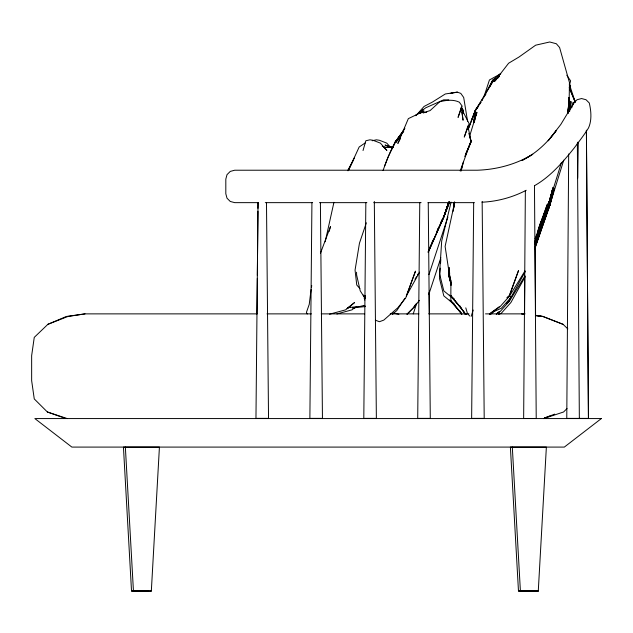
<?xml version="1.0" encoding="UTF-8"?>
<svg xmlns="http://www.w3.org/2000/svg" width="633" height="633" viewBox="0 0 633 633"><rect width="100%" height="100%" fill="white"/><g stroke="black" fill="none" stroke-linecap="round" stroke-linejoin="round"><path stroke-width="0.95" d="M461.592 313.936L450.854 300.596L450.878 295.746M466.624 314.403L465.176 313.406L450.854 295.611L450.925 280.103M525.366 190.446L523.649 418.468L536.222 418.468L534.466 185.516M524.575 313.833L524.844 277.317M568.679 153.977L566.772 418.389L588.445 418.389L586.403 130.287L588.445 418.389M577.605 178.641L577.866 142.14M577.644 177.651L577.929 143.113M256.974 313.849L257.315 278.354M257.338 275.395L257.947 211.311M257.971 208.352L258.035 202.433L255.961 418.366L268.527 418.366L266.485 202.433M311.927 202.449L309.877 418.373L322.45 418.373L320.401 202.449M365.842 202.449L363.801 418.373L376.366 418.373L374.317 201.46M419.766 202.449L417.717 418.373L430.29 418.373L428.248 202.449M473.682 202.449L471.64 418.373L484.205 418.373L482.156 201.46M569.107 101.304L568.719 98.384L569.13 101.312L567.848 112.864L569.13 101.312L569.486 82.686L559.596 47.507L556.344 43.756L549.729 41.984L535.653 45.188L519.028 57.002L508.615 63.229L494.587 81.34L496.581 79.267M449.652 272.799L449.509 278.599L451.1 284.209M568.387 111.487L568.624 105.703M449.121 270.473L448.9 275.268L449.509 278.599L448.908 267.775M568.41 113.236L568.948 101.573L567.706 113.37M449.137 267.917L448.797 274.746L451.028 283.434M449.129 268.012L448.797 274.746L449.011 268.099M448.694 274.01L449.003 268.202M151.334 591.016L159.421 447.12L123.443 447.12L131.522 591.016L151.334 591.016L140.471 590.937L147.916 591.016M538.279 591.016L546.366 447.12L510.388 447.12L518.474 591.016L538.279 591.016L518.474 591.016M568.743 110.308L569.233 101.494L568.719 98.653M440.236 268.131L439.539 278.734L443.804 295.864L454.913 304.987M440.56 263.312L440.813 259.451M568.735 107.254L569.233 101.494L568.671 98.732M453.181 211.303L453.988 202.528M568.735 109.042L569.463 101.32L568.83 98.439M453.758 207.917L454.328 202.062M453.711 208.138L454.296 202.244M568.727 108.006L569.463 101.32L568.822 98.55M568.711 108.9L569.573 101.233L568.703 97.553L569.573 101.233L568.687 108.069M467.803 128.001L468.04 126.046M311.104 289.344L309.236 304.386L306.412 312.417L307.274 313.992M474.331 122.675L475.905 112.057L474.671 120.223M394.248 144.775L394.549 142.908L404.123 129.52M569.027 110.91L570.547 101.415L568.996 111.131M474.354 118.957L473.832 121.845L474.497 119.139M311.404 287.477L311.76 285.61M569.621 111.392L571.449 101.707M325.18 241.774L333.939 202.323M454.716 202.149L445.11 246.435L451.084 285.546M551.834 191.91L549.08 202.845L534.624 243.673M551.834 196.895L549.08 207.83L534.624 248.658M550.623 196.317L549.08 202.845L551.169 194.331M550.623 201.302L549.08 207.83L551.873 196.483M451.076 202.125L441.699 240.967L439.539 273.749L443.804 290.871L454.17 299.393M476.063 115.847L476.926 112.286L469.536 136.459M571.686 107.982L573.079 102.229M551.936 191.72L550.101 199.324L538.865 227.714M551.936 196.705L550.101 204.309L538.865 232.699M538.897 227.682L549.982 199.656L552.459 189.489M538.897 232.667L549.982 204.641L552.459 194.473M549.982 199.656L553.084 187.328M549.982 204.641L553.084 192.313M551.264 194.458L549.855 199.996L553.123 187.906M551.731 192.614L552.427 189.845M552.427 194.829L549.855 204.981L553.123 192.891M329.192 231.354L330.466 226.606L320.488 253.153M461.03 170.799L463.57 161.352M569.384 85.415L570.602 80.866L566.812 75.208M570.111 87.671L570.602 85.851L569.518 84.236M573.324 104.777L573.799 102.997L577.059 99.737L581.545 98.542L586.031 99.737L589.291 102.997C591.151 110.957 591.974 120.278 588.532 127.906C584.243 134.908 579.108 141.341 574.242 147.948C562.816 162.159 550.742 176.385 534.711 185.58M553.622 191.031L554.373 188.238L549.618 205.646L539.498 231.124M461.006 170.973L462.763 164.517M553.123 187.795L549.618 200.661L539.498 226.131M363.026 150.535L365.842 140.755L369.981 139.814L372.995 140.265L380.354 143.105L386.882 150.385L383.337 146.88M474.521 118.885L473.856 122.414L474.497 111.724L493.012 81.538L498.851 76.72M416.696 303.302L413.23 313.897M561.495 162.364L549.618 200.661L539.482 226.139M563.734 160.157L549.618 205.646L539.482 231.132M471.189 316.358L473.183 310.059M483.739 97.427L489.436 79.972L500.679 73.776M428.945 274.635L447.895 217.032M428.85 294.29L440.869 257.781M448.655 202.481L443.1 218.844L428.217 251.989M448.267 203.296L443.1 218.844L448.623 202.695M534.711 241.917L547.213 204.57L540.131 223.971M534.711 246.902L547.213 209.555L540.131 228.956M366.341 222.816L359.457 243.207L355.058 270.117L356.751 284.992L359.876 288.593M440.18 224.311L444.034 216.375L448.963 201.864L444.152 216.114L441.098 222.325M534.608 244.528L548.233 204.309L534.553 243.523M534.608 249.513L548.233 209.294L534.553 248.508M383.068 170.491C388.069 156.565 393.243 142.18 403.672 131.292M444.034 216.375L448.987 202.117M448.971 202.156L443.915 216.636L449.303 201.895L443.678 217.151L441.082 222.42M468.056 129.694L475.343 110.34L478.675 105.497M468.673 127.969L475.343 110.546L480.613 102.348M510.942 296.663L509.288 301.268L500.292 311.42L496.399 314.15M460.183 170.934L470.992 141.246L467.89 126.062L464.266 137.092L469.14 123.688L461.267 108.259L461.544 110.102M415.81 304.275L415.161 306.048L407.066 314.158L415.161 306.048L416.443 303.46M510.871 296.252L509.209 300.77L507.057 302.685M535.083 238.823L548.669 202.876L537.607 231.441M535.779 241.964L548.669 207.861L537.607 236.425M538.256 229.874L548.906 202.441M538.256 234.859L548.906 207.426M384.611 166.004L387.942 157.451L395.277 142.021L403.308 131.26M443.678 217.151L449.746 202.149M471.269 120.587L475.343 110.546L478.121 106.479M466.086 153.099L467.217 150.361M467.969 148.541L470.992 141.246L469.401 135.604M429.942 247.242L431.105 244.528M431.88 242.716L433.043 240.002M489.942 86.46L492.593 80.264L500.679 73.46M464.772 156.565L471.237 141.523L468.863 133.397M465.445 155.053L471.237 141.523M428.28 252.361L442.348 219.952L428.09 252.061M348.277 170.72L359.164 147.006L365.273 142.868M436.897 231.314L439.848 225.079M440.687 223.299L442.372 219.738M348.348 170.522L354.607 157.332M437.727 229.344L438.566 227.595M440.679 223.22L442.364 219.722M440.869 222.919L442.997 218.512M391.408 149.728L395.277 142.021L403.664 131.379M573.799 102.997L560.83 124.416L548.146 140.827L556.399 130.398C547.276 142.836 535.827 153.605 521.932 160.521L532.772 154.254C516.109 164.398 496.77 169.573 477.329 170.222L234.716 170.222L230.262 171.408L227.002 174.668L225.815 179.123L225.815 193.753L227.002 198.2L230.262 201.46L234.716 202.647L258.383 202.647M400.594 138.223L397.848 143.462L408.332 118.64L424.134 111.044L419.932 113.544M365.565 295.651L364.197 298.254L364.853 300.066M481.729 100.766L492.593 80.264L494.982 78.658M347.628 170.712L353.633 159.469M525.255 271.581L510.91 297.51L501.289 308.279L491.54 312.631M525.255 276.566L510.91 302.495L501.289 313.264L498.63 314.451M419.6 272.119L406.331 295.975L415.485 271.122L405.729 297.929L397.848 307.741L383.796 320.108L379.444 321.706L375.345 320.211M415.256 304.829L413.879 307.314L419.402 300.351M414.995 279.28L416.498 276.74M417.495 275.046L418.492 273.353M525.018 270.861L510 295.263L507.12 297.795M525.018 275.853L510 300.248L506.4 303.413M404.891 128.238L395.949 142.449L400.357 136.182M481.673 100.71L482.726 99.065M484.838 95.789L485.891 94.143M404.867 298.325L396.804 310.542L392.46 314.34M479.782 104.041L480.898 102.411M479.782 103.875L480.898 102.261M478.77 105.529L475.343 110.34L478.176 106.439M400.8 135.13L395.293 141.855L400.903 135.138M415.873 115.712L424.078 106.447L432.394 102.087L445.292 93.985L457.303 92.117L460.8 93.391L463.696 97.482L467.605 121.481M497.91 77.883L499.239 76.498M567.026 408.546L563.576 411.988L543.605 418.611M499.16 76.134L493.803 81.443L498.163 77.677M257.148 313.873L85.028 313.873L66.338 316.484L47.886 324.318L34.261 337.373L31.65 355.643L31.65 380.655L34.261 398.932L47.364 411.988L65.721 418.516M421.087 111.693L423.16 109.778L418.785 113.623M507.057 297.7L509.209 295.785L518.546 270.497L509.288 296.284L500.292 306.435L489.404 314.079M490.504 314.459L499.168 306.831L489.325 314.039M496.28 314.364L499.168 311.816L496.897 313.485M354.955 307.424L351.98 309.846L336.883 313.96M354.915 307.377L353.42 308.572L356.767 307.013L352.336 307.899L365.162 306.586M415.422 115.491L425.708 107.808L443.67 99.84L448.773 99.879M526.229 190.272C512.595 197.369 497.403 201.508 482.053 202.196M47.886 324.318L67.913 316.484L85.028 313.873M544.578 418.041L554.698 414.124M544.301 418.112L549.61 416.071M363.999 305.454L359.734 306.522L347.652 307.591M329.548 314.197L345.602 309.846L354.52 302.59L347.05 308.572L350.389 307.013L347.731 307.551M372.212 140.755L376.35 139.814L379.373 140.265L386.731 143.105L390.648 147.473M452.033 93.114L450.3 93.455L457.303 92.117M426.713 112.199L423.058 112.84L430.076 110.601L439.729 101.771C446.123 100.172 453.188 99.223 459.336 102.19L462.169 106.115L458.07 117.398L461.425 106.977L463.071 120.246L461.821 111.946M392.776 147.196L388.132 147.291L393.133 147.536L385.022 145.044L388.931 146.571M134.94 591.016L142.393 590.937L131.522 591.016M521.893 591.016L529.338 591.016M265.282 202.647L312.623 202.647M319.53 202.647L366.871 202.647M373.771 202.647L421.111 202.647M428.019 202.647L474.37 202.647M267.007 313.873L311.389 313.873M321.248 313.873L364.632 313.873M390.268 313.873L418.864 313.873M428.731 313.873L468.918 313.873M485.519 313.873L525.05 313.873M66.338 316.484L67.913 316.484M536.365 591.016L527.416 590.937L534.869 591.016M386.399 147.196L393.117 147.291M385.093 147.449L386.755 147.536L382.253 146.152M536.096 315.653L542.861 316.484L563.046 324.318L567.817 328.883M536.206 315.653L543.019 316.484L563.046 324.318M535.415 315.321L543.019 316.484M393.164 313.082L398.885 314.3M363.5 305.573L365.328 306.143M47.364 411.988L67.335 418.611M453.062 298.024L454.47 299.274M452.366 302.392L454.47 304.259M469.749 316.002L467.447 313.477L465.793 307.86M449.509 295.018L460.808 307.353M449.509 300.002L460.808 312.338M461.267 107.293L462.343 108.591L463.491 113.22M450.854 295.611L464.377 312.338M450.854 300.596L461.916 314.277M461.861 108.346L463.04 109.841L463.411 112.65M365.012 298.325L360.224 290.824L356.616 274.92L356.553 272.245M459.558 305.415L465.2 314.53M459.558 310.399L461.615 313.715M363.271 294.994L365.122 298.475M365.035 297.914L364.181 296.228L364.917 297.993M569.233 87.631L575.413 102.19M569.518 88.454L575.065 101.873M569.265 83.96L575.144 101.873M364.291 295.532L364.845 297.391M450.91 283.117L449.098 276.479L451.123 284.019M450.965 282.547L449.928 275.893M568.743 97.442L569.684 101.145L568.766 97.466M462.343 108.591L463.451 113.117M512.311 447.12L520.397 591.016M125.358 447.12L133.444 591.016M568.782 101.842L568.94 111.645M429.119 292.169L429.324 313.865M577.359 143.121L579.345 418.389M535.059 246.712L535.581 315.812M601.35 418.563L564.327 447.088L71.861 447.088L34.839 418.563L601.35 418.563M524.504 314.229L521.608 313.873L524.528 314.229"/></g></svg>
